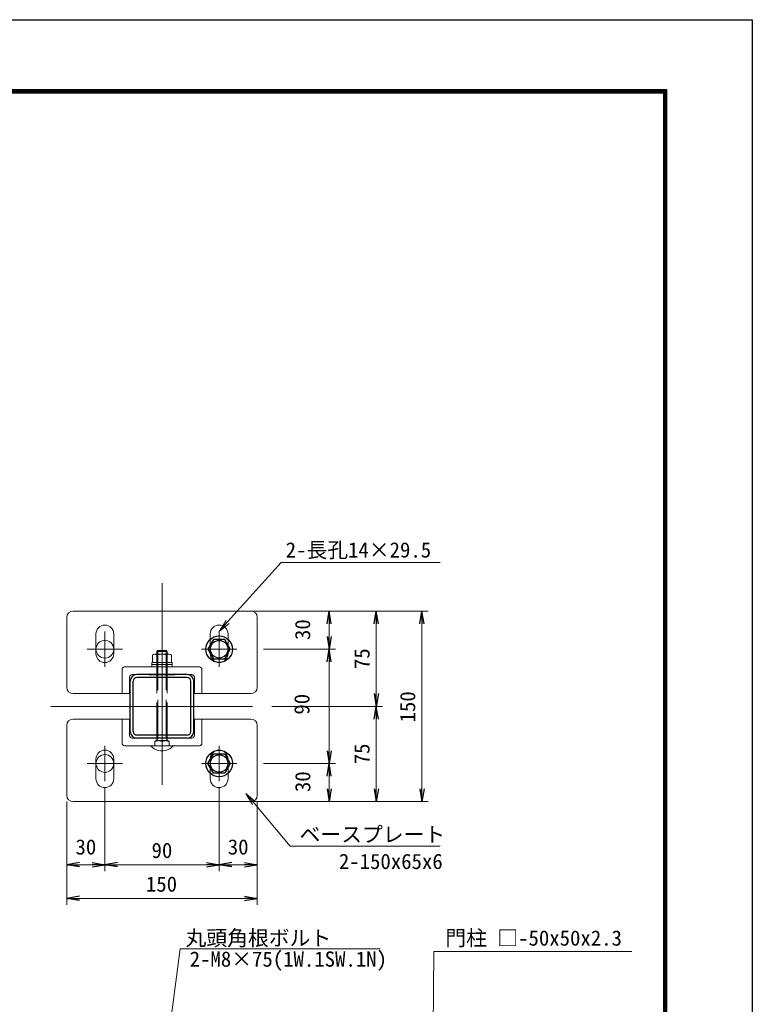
# Model space of a CAD drawing. Units: millimetres, scale not verified, with parts at other scales. Extents: x -1370 to 7030, y -2970 to 2970.
# Drawn here: x 4721 to 7030, y -132 to 2970 of the extents above; entities that cross this region are included whole.
import ezdxf
from ezdxf.enums import TextEntityAlignment as Align

# ---------------------------------------------------------------- set-up
doc = ezdxf.new("R2010")
doc.units = ezdxf.units.MM
doc.header["$LTSCALE"] = 20
doc.linetypes.add('DASHED', pattern=[7.5, 6, -1.5])
doc.linetypes.add('USER1', pattern=[50.8, 31.75, -6.35, 6.35, -6.35])
for name, color, linetype, lineweight in [('0-1_D-BMK', 2, 'USER1', 13), ('0-2_D-STR1', 1, 'Continuous', 25), ('0-4_D-STR3', 3, 'Continuous', 13), ('0-5_D-STR-TXT', 7, 'Continuous', 13), ('0-8_D-STR-DIM', 7, 'Continuous', 13), ('0-9_0', 7, 'Continuous', 25), ('0-E_D-TTL', 7, 'Continuous', 25)]:
    doc.layers.add(name, color=color, linetype=linetype, lineweight=lineweight)
doc.styles.add('ＭＳ ゴシック', font='')
doc.styles.get('ＭＳ ゴシック').set_extended_font_data('MS Gothic')

# ---------------------------------------------------------------- blocks, each defined once
blk = doc.blocks.new('_Open')
at = {"layer": '0-9_0'}
blk.add_line((-20, 3.33), (0, 0), dxfattribs=at)
blk.add_lwpolyline([(-20, -3.33), (0, 0), (-20, 0)], dxfattribs=at)

msp = doc.modelspace()

# ---------------------------------------------------------------- linework, layer by layer
at = {"layer": '0-1_D-BMK'}
for p, q in [((5169.51, 1194.87), (5169.51, 486.13)), ((4989.51, 1043), (4989.51, 931)), ((5349.51, 1043), (5349.51, 931)), ((4933.51, 987), (5045.51, 987)), ((5293.51, 987), (5405.51, 987)), ((4819.62, 807.05), (5495.96, 807.05)), ((4989.51, 571.1), (4989.51, 683.1)), ((5349.51, 571.1), (5349.51, 683.1)), ((4933.51, 627.1), (5045.51, 627.1)), ((5293.51, 627.1), (5405.51, 627.1))]:
    msp.add_line(p, q, dxfattribs=at)
at = {"layer": '0-2_D-STR1'}
for p, q in [((5249.1, 907.05), (5089.9, 907.05)), ((5128.7, 907.05), (5210.3, 907.05)), ((5069.5, 727.45), (5069.5, 886.65)), ((5078.7, 727.45), (5078.7, 886.65)), ((5249.1, 897.85), (5089.9, 897.85)), ((5260.3, 727.45), (5260.3, 886.65)), ((5269.5, 727.45), (5269.5, 886.65)), ((5249.1, 716.25), (5089.9, 716.25)), ((5249.1, 707.05), (5089.9, 707.05))]:
    msp.add_line(p, q, dxfattribs=at)
for centre, radius, start, end in [((5089.9, 886.65), 20.4, 89.99974, 179.99999), ((5249.1, 886.65), 20.4, 0.00014, 89.99968), ((5089.9, 886.65), 11.2, 89.99974, 179.99999), ((5249.1, 886.65), 11.2, 0.00014, 89.99968), ((5089.9, 727.45), 20.4, 180.00001, 270.00033), ((5089.9, 727.45), 11.2, 180.00001, 270.00033), ((5249.1, 727.45), 20.4, 270.00027, 0.00001), ((5249.1, 727.45), 11.2, 270.00027, 0.00001)]:
    msp.add_arc(centre, radius, start, end, dxfattribs=at)
at = {"layer": '0-4_D-STR3'}
for p, q in [((4869.51, 1087.05), (4869.51, 867.05)), ((5449.51, 1107.05), (4889.51, 1107.05)), ((5469.51, 867.05), (5469.51, 1087.05)), ((4961.5, 973.05), (4961.5, 1035.05)), ((5017.5, 973.05), (5017.5, 1035.05)), ((5321.5, 973.05), (5321.5, 1035.05)), ((5377.5, 973.05), (5377.5, 1035.05)), ((5139.53, 945.45), (5139.53, 968.66)), ((5146.42, 971.46), (5192.6, 971.46)), ((5153.51, 979.86), (5156.71, 983.06)), ((5185.51, 979.86), (5153.51, 979.86)), ((5153.53, 931.05), (5153.53, 979.86)), ((5154.53, 945.45), (5154.53, 968.66)), ((5182.31, 983.06), (5156.71, 983.06)), ((5156.73, 931.05), (5156.73, 979.86)), ((5185.51, 979.86), (5182.31, 983.06)), ((5182.31, 931.05), (5182.31, 979.86)), ((5184.53, 945.45), (5184.53, 968.66)), ((5185.53, 931.05), (5185.53, 979.86)), ((5199.53, 945.45), (5199.53, 968.66)), ((5287.5, 931.05), (5051.5, 931.05)), ((5137.53, 945.45), (5137.53, 939.05)), ((5137.53, 939.05), (5201.53, 939.05)), ((5139.53, 945.45), (5199.53, 945.45)), ((5043.5, 847.05), (5043.5, 923.05)), ((5263.5, 907.05), (5075.5, 907.05)), ((5295.5, 923.05), (5295.5, 847.05)), ((5067.5, 847.05), (5067.5, 899.05)), ((5271.5, 847.05), (5271.5, 899.05)), ((4889.51, 847.05), (5067.84, 847.05)), ((5271.84, 847.05), (5449.51, 847.05)), ((4869.51, 527.05), (4869.51, 747.05)), ((4889.51, 767.05), (5067.84, 767.05)), ((5043.5, 767.05), (5043.5, 691.05)), ((5067.5, 767.05), (5067.5, 715.05)), ((5271.5, 767.05), (5271.5, 715.05)), ((5271.84, 767.05), (5449.51, 767.05)), ((5295.5, 691.05), (5295.5, 767.05)), ((5469.51, 747.05), (5469.51, 527.05)), ((5287.5, 683.05), (5051.5, 683.05)), ((5263.5, 707.05), (5075.5, 707.05)), ((5205.53, 683.05), (5133.53, 683.05)), ((4961.5, 641.05), (4961.5, 579.05)), ((5017.5, 641.05), (5017.5, 579.05)), ((5321.5, 641.05), (5321.5, 579.05)), ((5377.5, 641.05), (5377.5, 579.05)), ((5449.51, 507.05), (4889.51, 507.05))]:
    msp.add_line(p, q, dxfattribs=at)
at = {"layer": '0-4_D-STR3', "linetype": 'DASHED'}
for p, q in [((5153.53, 699.05), (5153.53, 931.05)), ((5156.73, 707.85), (5156.73, 931.05)), ((5182.33, 707.85), (5182.31, 931.05)), ((5185.53, 699.05), (5185.53, 931.05)), ((5146.93, 696.65), (5151.09, 699.05)), ((5146.93, 683.05), (5146.93, 696.65)), ((5187.97, 699.05), (5151.09, 699.05)), ((5185.53, 707.85), (5153.53, 707.85)), ((5153.53, 699.05), (5156.73, 707.85)), ((5185.53, 699.05), (5182.33, 707.85)), ((5192.13, 696.65), (5187.97, 699.05)), ((5192.13, 683.05), (5192.13, 696.65))]:
    msp.add_line(p, q, dxfattribs=at)
at = {"layer": '0-4_D-STR3'}
msp.add_lwpolyline([(5137.53, 945.45), (5201.53, 945.45), (5201.53, 939.05)], dxfattribs=at)
msp.add_lwpolyline([(5137.53, 939.05), (5201.53, 939.05), (5201.53, 931.05), (5137.53, 931.05)], close=True, dxfattribs=at)
for centre in [(4989.51, 987), (4989.51, 627.1)]:
    msp.add_circle(centre, 28, dxfattribs=at)
for centre, radius, start, end in [((4889.51, 1087.05), 20, 90, 180), ((5449.51, 1087.05), 20, 0, 90), ((4989.5, 1035.05), 28, 0, 180), ((5349.5, 1035.05), 28, 0, 180), ((4989.5, 973.05), 28, 180, 0), ((5147.03, 960.08), 11.39, 48.83491, 131.16509), ((5169.53, 929.88), 41.58, 68.85295, 111.14705), ((5192.03, 960.07), 11.4, 48.86505, 131.13495), ((5349.5, 973.05), 28, 180, 0), ((5051.5, 923.05), 8, 90, 180), ((5287.5, 923.05), 8, 0, 90), ((5075.5, 899.05), 8, 90, 180), ((5263.5, 899.05), 8, 0, 90), ((4889.51, 867.05), 20, 180, 270), ((5449.51, 867.05), 20, 270, 0), ((4889.51, 747.05), 20, 90, 180), ((5449.51, 747.05), 20, 0, 90), ((5075.5, 715.05), 8, 180, 270), ((5263.5, 715.05), 8, 270, 0), ((5051.5, 691.05), 8, 180, 270), ((5169.53, 715.55), 48.5, 222.07502, 317.92498), ((5287.5, 691.05), 8, 270, 360), ((4989.5, 641.05), 28, 0, 180), ((5349.5, 641.05), 28, 0, 180), ((4989.5, 579.05), 28, 180, 0), ((5349.5, 579.05), 28, 180, 0), ((4889.51, 527.05), 20, 180, 270), ((5449.51, 527.05), 20, 270, 0)]:
    msp.add_arc(centre, radius, start, end, dxfattribs=at)
at = {"layer": '0-4_D-STR3', "linetype": 'DASHED'}
for centre, radius, start, end in [((5158.23, 671.05), 27.99, 66.18668, 113.81332), ((5180.83, 671.25), 27.8, 66.0128, 113.9872)]:
    msp.add_arc(centre, radius, start, end, dxfattribs=at)
at = {"layer": '0-5_D-STR-TXT'}
for p, q in [((5381.25, 1068.26), (5349.52, 1043)), ((5454.34, 497.74), (5433.74, 532.66))]:
    msp.add_line(p, q, dxfattribs=at)
for points in [[(5371.34, 1077.18), (5349.52, 1043), (5376.29, 1072.72), (5544.8, 1259.73), (6039.28, 1259.73), (6046.48, 1259.73)], [(5464.56, 506.31), (5433.74, 532.66), (5459.45, 502.02), (5573.46, 366.16), (6039.28, 366.16), (6046.48, 366.16)], [(6017.01, -208.57), (6023.35, -248.63), (6023.68, -208.63), (6025.67, 34.64), (6642.78, 34.64), (6649.98, 34.64)]]:
    msp.add_lwpolyline(points, dxfattribs=at)
at = {"layer": '0-8_D-STR-DIM'}
for p, q in [((5386.51, 1107.05), (5864.73, 1107.05)), ((5469.5, 1107), (6008.72, 1107)), ((5483.11, 1107), (5716.39, 1107)), ((5696.39, 1027.05), (5696.39, 1067)), ((5844.73, 847.05), (5844.73, 1067.05)), ((5988.72, 1067), (5988.72, 547.1)), ((5489.51, 987.05), (5716.39, 987.05)), ((5489.51, 987.05), (5716.39, 987.05)), ((5696.39, 947.05), (5696.39, 667.05)), ((5515.96, 807.05), (5864.73, 807.05)), ((5515.96, 807.05), (5864.73, 807.05)), ((5844.73, 547.1), (5844.73, 767.05)), ((5489.51, 627.1), (5716.39, 627.1)), ((5489.51, 627.05), (5716.39, 627.05)), ((5696.39, 587.1), (5696.39, 547.1)), ((4989.48, 551.1), (4989.48, 288.04)), ((4989.48, 551.1), (4989.48, 288.04)), ((5349.48, 551.1), (5349.48, 288.04)), ((5349.48, 551.1), (5349.48, 288.04)), ((4869.51, 507.05), (4869.51, 288.04)), ((4869.51, 507.05), (4869.51, 182.01)), ((5376.15, 507.1), (5864.73, 507.1)), ((5469.5, 507.1), (5716.39, 507.1)), ((5469.5, 507.1), (6008.72, 507.1)), ((5469.51, 507.05), (5469.51, 182.01)), ((5469.51, 507.05), (5469.51, 288.04)), ((4949.48, 308.04), (4909.51, 308.04)), ((5309.48, 308.04), (5029.48, 308.04)), ((5389.48, 308.04), (5429.51, 308.04)), ((5429.51, 202.01), (4909.51, 202.01))]:
    msp.add_line(p, q, dxfattribs=at)
msp.add_lwpolyline([(5167.99, -355.97), (5169.45, -396.5), (5174.6, -356.83), (5226.58, 43.05), (5580.28, 43.05), (5857.11, 43.05)], dxfattribs=at)
at = {"layer": '0-9_0'}
for points in [[(5384.74, 987), (5367.12, 1017.52), (5331.89, 1017.52), (5314.27, 987), (5331.89, 956.49), (5367.12, 956.49)], [(5384.74, 627.1), (5367.12, 596.59), (5331.89, 596.59), (5314.27, 627.1), (5331.89, 657.61), (5367.12, 657.61)]]:
    msp.add_lwpolyline(points, close=True, dxfattribs=at)
for centre, radius in [((5349.51, 987), 42), ((5349.51, 987), 27.7), ((5349.51, 627.1), 42), ((5349.51, 627.1), 27.7)]:
    msp.add_circle(centre, radius, dxfattribs=at)
at = {"layer": '0-E_D-TTL', "color": 2}
msp.add_lwpolyline([(-1370.4, 2970), (7029.6, 2970), (7029.6, -2970), (-1370.4, -2970)], close=True, dxfattribs=at)
at = {"layer": '0-E_D-TTL'}
for points in [[(-1100.4, 2750), (6759.6, 2750), (6759.6, -2750), (-1100.4, -2750)], [(-1097.9, 2747.5), (6757.1, 2747.5), (6757.1, -2747.5), (-1097.9, -2747.5)], [(-1095.4, 2745), (6754.6, 2745), (6754.6, -2745), (-1095.4, -2745)], [(-1092.9, 2742.5), (6752.1, 2742.5), (6752.1, -2742.5), (-1092.9, -2742.5)], [(-1090.4, 2740), (6749.6, 2740), (6749.6, -2740), (-1090.4, -2740)]]:
    msp.add_lwpolyline(points, close=True, dxfattribs=at)

# ---------------------------------------------------------------- block references
at = {"layer": '0-8_D-STR-DIM', "xscale": 2, "yscale": 2}
for p, rotation in [((5696.39, 1107), 90), ((5844.73, 1107.05), 90), ((5988.72, 1107), 90), ((5696.39, 987.05), 270), ((5696.39, 987.05), 90), ((5844.73, 807.05), 270), ((5844.73, 807.05), 90), ((5696.39, 627.05), 270), ((5696.39, 627.1), 90), ((5696.39, 507.1), 270), ((5844.73, 507.1), 270), ((5988.72, 507.1), 270), ((4869.51, 308.04), 180), ((4989.48, 308.04), 180), ((5349.48, 308.04), 180), ((4869.51, 202.01), 180)]:
    msp.add_blockref('_Open', p, dxfattribs=dict(at, rotation=rotation))
for p in [(4989.48, 308.04), (5349.48, 308.04), (5469.51, 308.04), (5469.51, 202.01)]:
    msp.add_blockref('_Open', p, dxfattribs=at)

# ---------------------------------------------------------------- texts
at = {"layer": '0-5_D-STR-TXT', "style": 'ＭＳ ゴシック'}
for s, p in [('2-長孔14×29.5', (5559.28, 1261.28)), ('ベースプレート', (5602.83, 365.06)), ('2-150x65x6 ', (5726.91, 280.16)), ('丸頭角根ボルト', (5243.5, 38.88)), ('門柱 □-50x50x2.3 ', (6062.19, 38.76)), ('2-M8×75(1W.1SW.1N)', (5256.84, -27.52))]:
    msp.add_text(s, height=48.09, dxfattribs=at).set_placement(p, align=Align.BOTTOM_LEFT)
at = {"layer": '0-8_D-STR-DIM', "style": 'ＭＳ ゴシック'}
for s, p in [('30', (5650.98, 1015.98)), ('75', (5837.99, 924.45)), ('90', (5648.65, 780.92)), ('150', (5981.97, 756.4)), ('75', (5837.98, 624.47)), ('30', (5651.35, 536.96))]:
    msp.add_text(s, height=48.09, rotation=90, dxfattribs=at).set_placement(p, align=Align.BOTTOM_LEFT)
for s, p in [('30', (4896.92, 325.7)), ('90', (5136.61, 314.79)), ('30', (5376.81, 325.7)), ('150', (5118.86, 208.75))]:
    msp.add_text(s, height=48.09, dxfattribs=at).set_placement(p, align=Align.BOTTOM_LEFT)

doc.saveas('drawing.dxf')
